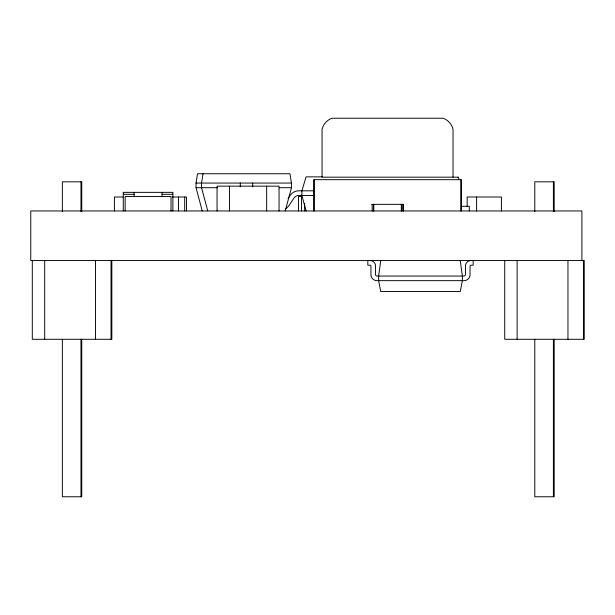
<?xml version="1.0" encoding="UTF-8"?>
<svg xmlns="http://www.w3.org/2000/svg" width="615" height="615" viewBox="0 0 615 615"><rect width="100%" height="100%" fill="white"/><g stroke="black" fill="none" stroke-linecap="round" stroke-linejoin="round"><path stroke-width="0.92" d="M380.731 260.552L378.648 276.05L378.648 280.701L380.731 291.548L460.266 291.548L462.349 280.701L462.349 276.05L460.266 260.552M202.235 210.953L196.039 187.706L196.039 183.055L197.523 173.753L289.965 173.753L291.449 183.055L291.449 187.706L285.252 210.953M203.035 173.753L201.551 183.055L201.551 187.706L207.755 210.953M288.058 198.537L290.611 194.763A10.44 10.44 0 0 1 297.944 190.835L314.38 190.804M322.337 176.859L306.093 176.859L301.896 190.804L301.896 195.455L306.093 210.953M458.152 177.166L322.06 177.166L322.06 129.335C323.221 124.276 327.072 119.971 331.962 118.234L443.138 118.234C448.02 119.971 451.879 124.276 453.032 129.335L453.032 177.166M196.039 183.055L291.449 183.055M196.039 187.706L217.502 187.706M279.164 187.706L291.449 187.706M123.284 194.309L134.131 194.309M162.029 194.309L172.876 194.309M314.38 195.455L298.798 195.455A5.789 5.789 0 0 0 293.978 198.038L289.258 205.133A13.438 13.438 0 0 1 285.337 208.992M301.55 196.539L298.452 196.539L298.452 210.953M123 197.008L114.413 197.008L114.413 210.953M172.146 197.008L186.46 197.008L186.46 210.953M371.737 204.349L403.363 204.349L403.363 210.953M461.327 206.302L469.291 206.302L469.291 210.953M583.458 260.552L583.458 339.288M581.905 260.552L581.905 210.953L30.75 210.953L30.75 260.552L584.25 260.552L584.25 339.288L504.723 339.288L504.723 260.552M567.96 260.552L567.96 339.288M554.184 211.583L554.184 181.817L534.789 181.817L534.789 211.583M554.184 339.288L554.184 496.766L534.789 496.766L534.789 339.288M553.392 181.817L553.392 211.583M553.392 339.288L553.392 496.766M517.123 260.552L517.123 339.288M501.402 210.953L501.402 197.008L467.154 197.008L467.154 206.694M476.61 197.008L476.61 210.953M473.166 260.552L473.166 265.203L470.759 265.219A0.815 0.815 0 0 0 470.06 266.018L470.052 275.312A6.212 6.212 0 0 1 464.709 280.655L376.288 280.655A6.212 6.212 0 0 1 370.945 275.312L370.937 266.018A0.815 0.815 0 0 0 370.238 265.219L367.832 265.203L367.832 260.552M461.135 210.953L461.135 179.68L313.957 179.68L313.957 210.953M461.05 179.68L461.05 210.953M402.917 204.349L402.917 210.953M401.68 204.349L401.68 210.953M401.311 204.349L401.311 210.953M373.782 204.349L373.782 210.953M373.413 204.349L373.413 210.953M372.175 204.349L372.175 210.953M314.05 179.68L314.05 210.953M304.656 203.557L304.656 210.953M301.55 195.055L301.55 210.953M279.049 210.953L279.049 186.153L217.057 186.153L217.057 210.953M266.649 186.153L266.649 210.953M252.704 183.055L252.704 186.922M240.304 183.055L240.304 186.922M229.449 186.153L229.449 210.953M184.692 197.008L184.692 210.953M178.488 197.008L178.488 210.953M172.876 210.953L172.876 192.357L123.284 192.357L123.284 210.953M171.016 210.953L171.016 196.539L125.145 196.539L125.145 210.953M162.029 192.357L162.029 196.539M134.131 192.357L134.131 196.539M111.83 260.552L111.83 339.288L32.303 339.288L32.303 260.552M111.038 260.552L111.038 339.288M95.54 260.552L95.54 339.288M81.757 211.583L81.757 181.817L62.369 181.817L62.369 211.583M81.757 339.288L81.757 496.766L62.369 496.766L62.369 339.288M80.965 181.817L80.965 211.583M80.965 339.288L80.965 496.766M44.703 260.552L44.703 339.288M458.09 177.174A1.422 1.422 0 0 1 458.49 179.357M370.122 260.552A5.474 5.474 0 0 1 375.55 266.749L375.55 274.505A1.553 1.553 0 0 0 377.103 276.05L463.895 276.05A1.553 1.553 0 0 0 465.447 274.505L465.447 266.749A5.474 5.474 0 0 1 470.875 260.552"/></g></svg>
